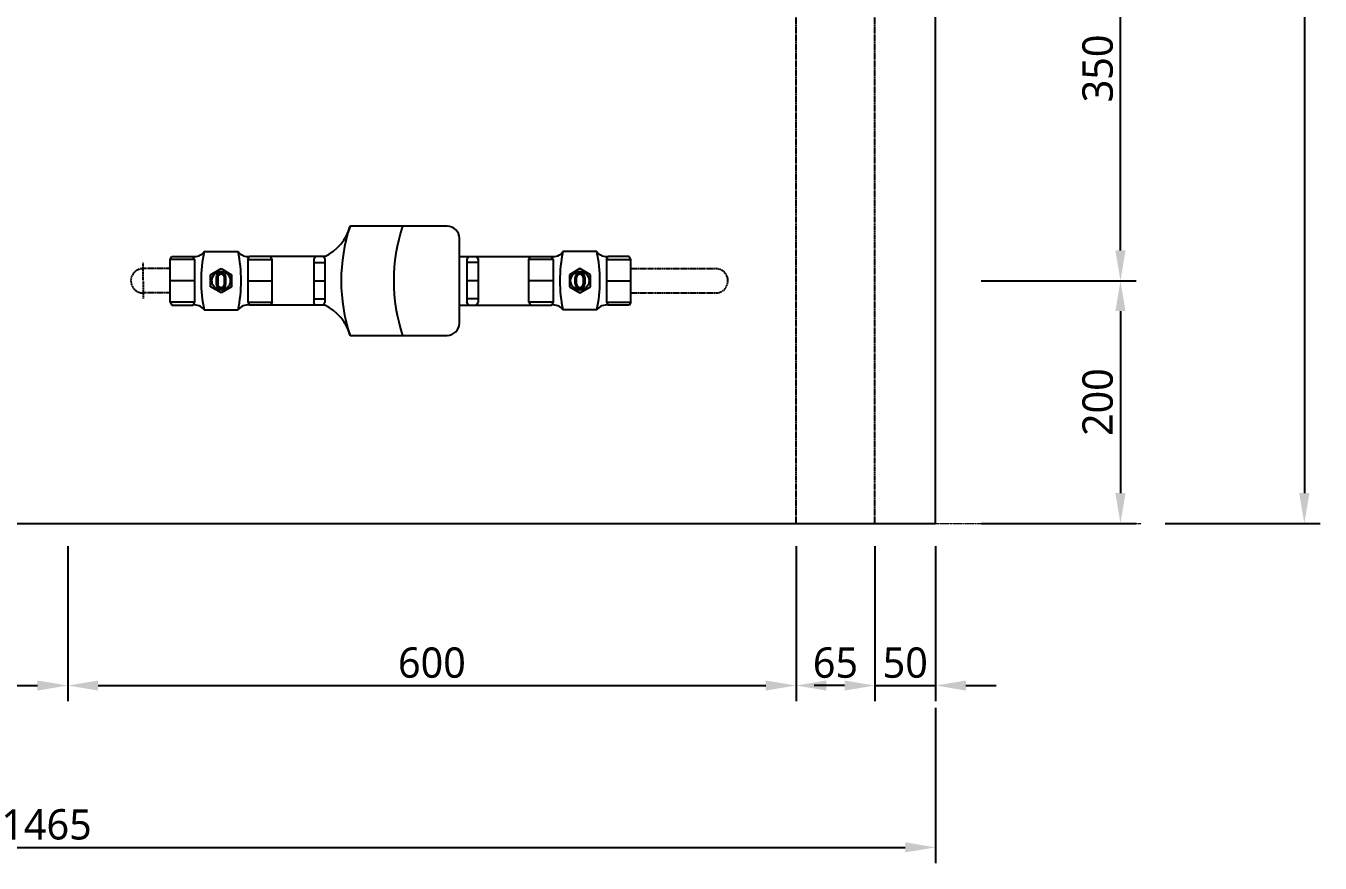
# Model space of a CAD drawing. Header units: millimetres. Extents: x -9013 to 516, y -36629 to 6082.
# Drawn here: x -6461 to -5395, y -10453 to -9763 of the extents above; entities that cross this region are included whole.
import ezdxf

# ---------------------------------------------------------------- set-up
doc = ezdxf.new("R2010")
doc.units = ezdxf.units.MM
doc.header["$LTSCALE"] = 0.05
for name, pattern in [('CENTER', [50.8, 31.75, -6.35, 6.35, -6.35]), ('CENTER2', [28.575, 19.05, -3.175, 3.175, -3.175]), ('DASHDOT', [0.618421, 0.309211, -0.154605, 0, -0.154605])]:
    doc.linetypes.add(name, pattern=pattern)
doc.layers.get('0').update_dxf_attribs({"lineweight": 18})
doc.layers.get('Defpoints').update_dxf_attribs({"color": 140, "lineweight": 18})
for name, color, linetype in [('1CO', 4, 'Continuous'), ('2CONC', 4, 'Continuous'), ('HVAL___2CO', 7, 'Continuous'), ('HWAT__3CO', 1, 'Continuous'), ('HWAT___1DD', 4, 'DASHDOT'), ('HWAT___5CS', 3, 'CENTER2')]:
    doc.layers.add(name, color=color, linetype=linetype)
doc.layers.add('G-Anno-Std-Cntr', color=1, linetype='CENTER2', lineweight=18)
doc.styles.add('trebuchet_MS', font='trebuc.ttf')
doc.dimstyles.new('MGP', dxfattribs={"dimtxt": 2.5, "dimasz": 2.5, "dimexe": 1.25, "dimexo": 0.625, "dimtad": 1, "dimdec": 0, "dimtxsty": 'trebuchet_MS', "dimcen": 2.5, "dimclrt": 7, "dimadec": 0, "dimazin": 0, "dimtfac": 1, "dimtdec": 0, "dimtmove": 0, "dimatfit": 3, "dimfxl": 1.148294, "dimfxlon": 1, "dimarcsym": 2})

# ---------------------------------------------------------------- blocks, each defined once
blk = doc.blocks.new('*D777')
at = {"color": 0, "lineweight": -2, "transparency": 16777216}
for p, q in [((-7176.8, -10324.8), (-7176.8, -10452.7)), ((-5711.8, -10324.8), (-5711.8, -10452.7)), ((-7151.8, -10439.7), (-5736.8, -10439.7))]:
    blk.add_line(p, q, dxfattribs=at)
at = {"color": 0, "transparency": 16777216}
for points in [[(-7151.8, -10435.5), (-7151.8, -10443.8), (-7176.8, -10439.7)], [(-5736.8, -10435.5), (-5736.8, -10443.8), (-5711.8, -10439.7)]]:
    blk.add_solid(points, dxfattribs=at)
at = {"layer": 'Defpoints', "color": 0, "transparency": 16777216}
for p in [(-7176.8, -10054.6), (-5711.8, -10083.6), (-5711.8, -10439.7)]:
    blk.add_point(p, dxfattribs=at)
at = {"color": 7, "transparency": 16777216, "insert": (-6444.3, -10420.9), "char_height": 25, "attachment_point": 5, "style": 'trebuchet_MS'}
blk.add_mtext('1465', dxfattribs=at)
blk = doc.blocks.new('*D781')
at = {"color": 0, "lineweight": -2, "transparency": 16777216}
for p, q in [((-5522.8, -7972.8), (-5395, -7972.8)), ((-5408, -7997.8), (-5408, -10147.8)), ((-5522.8, -10172.8), (-5395, -10172.8))]:
    blk.add_line(p, q, dxfattribs=at)
at = {"color": 0, "transparency": 16777216}
for points in [[(-5412.2, -7997.8), (-5403.8, -7997.8), (-5408, -7972.8)], [(-5412.2, -10147.8), (-5403.8, -10147.8), (-5408, -10172.8)]]:
    blk.add_solid(points, dxfattribs=at)
at = {"layer": 'Defpoints', "color": 0, "transparency": 16777216}
for p in [(-6029, -7972.8), (-5775.7, -10172.8), (-5408, -10172.8)]:
    blk.add_point(p, dxfattribs=at)
at = {"color": 7, "transparency": 16777216, "insert": (-5426.7, -9072.8), "char_height": 25, "attachment_point": 5, "rotation": 90, "style": 'trebuchet_MS'}
blk.add_mtext('2200', dxfattribs=at)
blk = doc.blocks.new('*D796')
at = {"color": 0, "lineweight": -2, "transparency": 16777216}
for p, q in [((-5761.8, -10191.5), (-5761.8, -10319.3)), ((-5711.8, -10191.5), (-5711.8, -10319.3)), ((-5786.8, -10306.3), (-5811.8, -10306.3)), ((-5761.8, -10306.3), (-5711.8, -10306.3)), ((-5686.8, -10306.3), (-5661.8, -10306.3))]:
    blk.add_line(p, q, dxfattribs=at)
at = {"color": 0, "transparency": 16777216}
for points in [[(-5786.8, -10302.2), (-5786.8, -10310.5), (-5761.8, -10306.3)], [(-5686.8, -10302.2), (-5686.8, -10310.5), (-5711.8, -10306.3)]]:
    blk.add_solid(points, dxfattribs=at)
at = {"layer": 'Defpoints', "color": 0, "transparency": 16777216}
for p in [(-5761.8, -10130.1), (-5711.8, -10130.1), (-5711.8, -10306.3)]:
    blk.add_point(p, dxfattribs=at)
at = {"color": 7, "transparency": 16777216, "insert": (-5736.8, -10287.6), "char_height": 25, "attachment_point": 5, "style": 'trebuchet_MS'}
blk.add_mtext('50', dxfattribs=at)
blk = doc.blocks.new('h-meter')
at = {"layer": 'HVAL___2CO'}
for p, q in [((-25.4, 45), (-105.4, 45)), ((-15.4, -35), (-15.4, 35)), ((-134.2, 20), (-135.4, 17.9)), ((-135.4, 17.9), (-135.4, -17.9)), ((-135.4, 15), (-126.2, 15)), ((-126.2, 20), (-134.2, 20)), ((-127.4, 20), (-126.2, 17.9)), ((-126.2, 17.9), (-126.2, -17.9)), ((-15.4, 20), (-1.2, 20)), ((-7.9, 20), (-9.1, 17.9)), ((-9.1, 17.9), (-9.1, -17.9)), ((0, 15), (-9.1, 15)), ((-1.2, 20), (0, 17.9)), ((0, 17.9), (0, -17.9)), ((-135.4, 0), (-126.2, 0)), ((0, 0), (-9.1, 0)), ((-135.4, -15), (-126.2, -15)), ((-134.2, -20), (-135.4, -17.9)), ((-126.2, -20), (-134.2, -20)), ((-127.4, -20), (-126.2, -17.9)), ((-15.4, -20), (-1.2, -20)), ((0, -15), (-9.1, -15)), ((-7.9, -20), (-9.1, -17.9)), ((-1.2, -20), (0, -17.9)), ((-105.4, -45), (-25.4, -45))]:
    blk.add_line(p, q, dxfattribs=at)
for centre, radius, start, end in [((-142.6, 54.8), 38.4, 295.1026, 345.2121), ((28.2, 0), 141, 161.3868, 198.6132), ((71.5, 0), 141, 161.3868, 198.6132), ((-25.4, 35), 10, 0, 90), ((-142.6, -54.8), 38.4, 14.7879, 64.8974), ((-25.4, -35), 10, 270, 0)]:
    blk.add_arc(centre, radius, start, end, dxfattribs=at)
blk = doc.blocks.new('water meter h')
at = {"layer": 'HVAL___2CO'}
h = blk.add_hatch(color=256, dxfattribs=at)
h.paths.add_polyline_path([(-6790, 3624.5), (-6790, 3614.5), (-6781.4, 3609.5), (-6772.7, 3614.5), (-6772.7, 3624.5), (-6781.4, 3629.5)])
h.paths.add_polyline_path([(-6773.8, 3619.5, -1), (-6789, 3619.5, -1)], flags=16)
h.paths.add_polyline_path([(-6777.4, 3622.1), (-6777.4, 3616.9, -1), (-6785.4, 3616.9), (-6785.4, 3622.1, -1)], flags=0)
h.paths.add_polyline_path([(-6778.6, 3622.1), (-6778.6, 3616.9, -1), (-6784.2, 3616.9), (-6784.2, 3622.1, -1)], flags=0)
h = blk.add_hatch(color=256, dxfattribs=at)
h.paths.add_polyline_path([(-6777.4, 3622.1, 1), (-6785.4, 3622.1), (-6785.4, 3616.9, 1), (-6777.4, 3616.9)])
h.paths.add_polyline_path([(-6778.6, 3622.1, 1), (-6784.2, 3622.1), (-6784.2, 3616.9, 1), (-6778.6, 3616.9)], flags=16)
h = blk.add_hatch(color=256, dxfattribs=at)
h.paths.add_polyline_path([(-6477.1, 3624.5), (-6477.1, 3614.5), (-6485.8, 3609.5), (-6494.4, 3614.5), (-6494.4, 3624.5), (-6485.8, 3629.5)])
h.paths.add_polyline_path([(-6493.4, 3619.5, 1), (-6478.2, 3619.5, 1)], flags=16)
h.paths.add_polyline_path([(-6489.8, 3622.1), (-6489.8, 3616.9, 1), (-6481.8, 3616.9), (-6481.8, 3622.1, 1)], flags=0)
h.paths.add_polyline_path([(-6488.6, 3622.1), (-6488.6, 3616.9, 1), (-6483, 3616.9), (-6483, 3622.1, 1)], flags=0)
h = blk.add_hatch(color=256, dxfattribs=at)
h.paths.add_polyline_path([(-6489.8, 3616.9, 1), (-6481.8, 3616.9), (-6481.8, 3622.1, 1), (-6489.8, 3622.1)])
h.paths.add_polyline_path([(-6488.6, 3616.9, 1), (-6483, 3616.9), (-6483, 3622.1, 1), (-6488.6, 3622.1)], flags=16)
for p, q in [((-6823.4, 3637.1), (-6822, 3639.5)), ((-6823.4, 3601.9), (-6823.4, 3637.1)), ((-6803.4, 3637.1), (-6823.4, 3637.1)), ((-6822, 3639.5), (-6804.8, 3639.5)), ((-6803.4, 3637.1), (-6804.8, 3639.5)), ((-6803.4, 3637.1), (-6803.4, 3601.9)), ((-6795.4, 3643.5), (-6767.4, 3643.5)), ((-6759.4, 3637.1), (-6758, 3639.5)), ((-6759.4, 3637.1), (-6739.4, 3637.1)), ((-6759.4, 3637.1), (-6759.4, 3601.9)), ((-6740.8, 3639.5), (-6758, 3639.5)), ((-6739.4, 3637.1), (-6740.8, 3639.5)), ((-6739.4, 3601.9), (-6739.4, 3637.1)), ((-6527.8, 3637.1), (-6526.4, 3639.5)), ((-6527.8, 3601.9), (-6527.8, 3637.1)), ((-6507.8, 3637.1), (-6527.8, 3637.1)), ((-6526.4, 3639.5), (-6509.1, 3639.5)), ((-6507.8, 3637.1), (-6509.1, 3639.5)), ((-6507.8, 3637.1), (-6507.8, 3601.9)), ((-6471.8, 3643.5), (-6499.8, 3643.5)), ((-6463.8, 3637.1), (-6462.4, 3639.5)), ((-6463.8, 3637.1), (-6443.8, 3637.1)), ((-6463.8, 3637.1), (-6463.8, 3601.9)), ((-6445.1, 3639.5), (-6462.4, 3639.5)), ((-6443.8, 3637.1), (-6445.1, 3639.5)), ((-6443.8, 3601.9), (-6443.8, 3637.1)), ((-6790, 3624.5), (-6781.4, 3629.5)), ((-6781.4, 3629.5), (-6772.7, 3624.5)), ((-6485.8, 3629.5), (-6494.4, 3624.5)), ((-6477.1, 3624.5), (-6485.8, 3629.5)), ((-6803.4, 3619.5), (-6823.4, 3619.5)), ((-6790, 3614.5), (-6790, 3624.5)), ((-6785.4, 3622.1), (-6785.4, 3616.9)), ((-6784.2, 3622.1), (-6784.2, 3616.9)), ((-6778.6, 3616.9), (-6778.6, 3622.1)), ((-6777.4, 3616.9), (-6777.4, 3622.1)), ((-6772.7, 3624.5), (-6772.7, 3614.5)), ((-6759.4, 3619.5), (-6739.4, 3619.5)), ((-6507.8, 3619.5), (-6527.8, 3619.5)), ((-6494.4, 3624.5), (-6494.4, 3614.5)), ((-6489.8, 3616.9), (-6489.8, 3622.1)), ((-6488.6, 3616.9), (-6488.6, 3622.1)), ((-6483, 3622.1), (-6483, 3616.9)), ((-6481.8, 3622.1), (-6481.8, 3616.9)), ((-6477.1, 3614.5), (-6477.1, 3624.5)), ((-6463.8, 3619.5), (-6443.8, 3619.5)), ((-6781.4, 3609.5), (-6790, 3614.5)), ((-6772.7, 3614.5), (-6781.4, 3609.5)), ((-6494.4, 3614.5), (-6485.8, 3609.5)), ((-6485.8, 3609.5), (-6477.1, 3614.5)), ((-6823.4, 3601.9), (-6822, 3599.5)), ((-6803.4, 3601.9), (-6823.4, 3601.9)), ((-6822, 3599.5), (-6804.8, 3599.5)), ((-6803.4, 3601.9), (-6804.8, 3599.5)), ((-6795.4, 3595.5), (-6767.4, 3595.5)), ((-6759.4, 3601.9), (-6739.4, 3601.9)), ((-6759.4, 3601.9), (-6758, 3599.5)), ((-6740.8, 3599.5), (-6758, 3599.5)), ((-6739.4, 3601.9), (-6740.8, 3599.5)), ((-6527.8, 3601.9), (-6526.4, 3599.5)), ((-6507.8, 3601.9), (-6527.8, 3601.9)), ((-6526.4, 3599.5), (-6509.1, 3599.5)), ((-6507.8, 3601.9), (-6509.1, 3599.5)), ((-6471.8, 3595.5), (-6499.8, 3595.5)), ((-6463.8, 3601.9), (-6462.4, 3599.5)), ((-6463.8, 3601.9), (-6443.8, 3601.9)), ((-6445.1, 3599.5), (-6462.4, 3599.5)), ((-6443.8, 3601.9), (-6445.1, 3599.5))]:
    blk.add_line(p, q, dxfattribs=at)
for centre in [(-6781.4, 3619.5), (-6485.8, 3619.5)]:
    blk.add_circle(centre, 7.6, dxfattribs=at)
for centre, radius, start, end in [((-6803.3, 3649.2), 9.8, 261.7248, 324.4409), ((-6682.2, 3619.5), 115.7, 168.0304, 191.9696), ((-6759.4, 3649.2), 9.8, 215.5591, 278.2752), ((-6880.6, 3619.5), 115.7, 348.0304, 11.9696), ((-6507.7, 3649.2), 9.8, 261.7248, 324.4409), ((-6386.6, 3619.5), 115.7, 168.0304, 191.9696), ((-6463.8, 3649.2), 9.8, 215.5591, 278.2752), ((-6585, 3619.5), 115.7, 348.0304, 11.9696), ((-6781.4, 3622.1), 4, 0, 180), ((-6781.4, 3622.1), 4, 0, 180), ((-6485.8, 3622.1), 4, 0, 180), ((-6485.8, 3622.1), 4, 0, 180), ((-6781.4, 3616.9), 4, 180, 0), ((-6781.4, 3622.1), 2.8, 0, 180), ((-6781.4, 3616.9), 2.8, 180, 0), ((-6485.8, 3616.9), 4, 180, 0), ((-6485.8, 3622.1), 2.8, 0, 180), ((-6485.8, 3616.9), 2.8, 180, 0), ((-6803.3, 3589.8), 9.8, 35.5591, 98.2752), ((-6759.4, 3589.8), 9.8, 81.7248, 144.4409), ((-6507.7, 3589.8), 9.8, 35.5591, 98.2752), ((-6463.8, 3589.8), 9.8, 81.7248, 144.4409)]:
    blk.add_arc(centre, radius, start, end, dxfattribs=at)
at = {"layer": 'HWAT__3CO'}
for p, q in [((-6703.9, 3639.5), (-6740.8, 3639.5)), ((-6570.9, 3639.5), (-6526.4, 3639.5)), ((-6703.9, 3599.5), (-6740.8, 3599.5)), ((-6570.9, 3599.5), (-6526.4, 3599.5))]:
    blk.add_line(p, q, dxfattribs=at)
at = {"layer": 'HWAT___1DD'}
for q in [(-6845.7, 3634.5), (-6845.7, 3604.5)]:
    blk.add_line((-6845.7, 3619.5), q, dxfattribs=at)
at = {"layer": 'HWAT___5CS'}
for p, q in [((-6823.4, 3629.5), (-6845.7, 3629.5)), ((-6443.8, 3629.5), (-6373.8, 3629.5)), ((-6823.4, 3609.5), (-6845.7, 3609.5)), ((-6443.8, 3609.5), (-6373.8, 3609.5))]:
    blk.add_line(p, q, dxfattribs=at)
for centre, start, end in [((-6845.7, 3619.5), 90, 270), ((-6373.8, 3619.5), 270, 90)]:
    blk.add_arc(centre, 10, start, end, dxfattribs=at)
blk.add_blockref('h-meter', (-6569.7, 3619.5))
blk = doc.blocks.new('*D810')
at = {"color": 0, "lineweight": -2, "transparency": 16777216}
for p, q in [((-5662.2, -9622.8), (-5546.5, -9622.8)), ((-5559.5, -9947.8), (-5559.5, -9647.8)), ((-5674.3, -9972.8), (-5546.5, -9972.8))]:
    blk.add_line(p, q, dxfattribs=at)
at = {"color": 0, "transparency": 16777216}
for points in [[(-5563.7, -9647.8), (-5555.3, -9647.8), (-5559.5, -9622.8)], [(-5563.7, -9947.8), (-5555.3, -9947.8), (-5559.5, -9972.8)]]:
    blk.add_solid(points, dxfattribs=at)
at = {"layer": 'Defpoints', "color": 0, "transparency": 16777216}
for p in [(-5668.2, -9622.8), (-5559.5, -9622.8), (-5892.9, -9972.8)]:
    blk.add_point(p, dxfattribs=at)
at = {"color": 7, "transparency": 16777216, "insert": (-5578.2, -9797.8), "char_height": 25, "attachment_point": 5, "rotation": 90, "style": 'trebuchet_MS'}
blk.add_mtext('350', dxfattribs=at)
blk = doc.blocks.new('*D811')
at = {"color": 0, "lineweight": -2, "transparency": 16777216}
for p, q in [((-5674.3, -9972.8), (-5546.5, -9972.8)), ((-5559.5, -9997.8), (-5559.5, -10147.8)), ((-5674.3, -10172.8), (-5546.5, -10172.8))]:
    blk.add_line(p, q, dxfattribs=at)
at = {"color": 0, "transparency": 16777216}
for points in [[(-5563.7, -9997.8), (-5555.3, -9997.8), (-5559.5, -9972.8)], [(-5563.7, -10147.8), (-5555.3, -10147.8), (-5559.5, -10172.8)]]:
    blk.add_solid(points, dxfattribs=at)
at = {"layer": 'Defpoints', "color": 0, "transparency": 16777216}
for p in [(-5723.2, -9972.8), (-5723.2, -10172.8), (-5559.5, -10172.8)]:
    blk.add_point(p, dxfattribs=at)
at = {"color": 7, "transparency": 16777216, "insert": (-5578.2, -10072.8), "char_height": 25, "attachment_point": 5, "rotation": 90, "style": 'trebuchet_MS'}
blk.add_mtext('200', dxfattribs=at)
blk = doc.blocks.new('*D813')
at = {"color": 0, "lineweight": -2, "transparency": 16777216}
for p, q in [((-7026.8, -10191.5), (-7026.8, -10319.3)), ((-6426.8, -10191.5), (-6426.8, -10319.3)), ((-7001.8, -10306.3), (-6451.8, -10306.3))]:
    blk.add_line(p, q, dxfattribs=at)
at = {"color": 0, "transparency": 16777216}
for points in [[(-7001.8, -10302.2), (-7001.8, -10310.5), (-7026.8, -10306.3)], [(-6451.8, -10302.2), (-6451.8, -10310.5), (-6426.8, -10306.3)]]:
    blk.add_solid(points, dxfattribs=at)
at = {"layer": 'Defpoints', "color": 0, "transparency": 16777216}
for p in [(-6426.8, -10110.1), (-7026.8, -10147.3), (-6426.8, -10306.3)]:
    blk.add_point(p, dxfattribs=at)
at = {"color": 7, "transparency": 16777216, "insert": (-6726.8, -10287.6), "char_height": 25, "attachment_point": 5, "style": 'trebuchet_MS'}
blk.add_mtext('600', dxfattribs=at)
blk = doc.blocks.new('*D814')
at = {"color": 0, "lineweight": -2, "transparency": 16777216}
for p, q in [((-6426.8, -10191.5), (-6426.8, -10319.3)), ((-5826.8, -10191.5), (-5826.8, -10319.3)), ((-6401.8, -10306.3), (-5851.8, -10306.3))]:
    blk.add_line(p, q, dxfattribs=at)
at = {"color": 0, "transparency": 16777216}
for points in [[(-6401.8, -10302.2), (-6401.8, -10310.5), (-6426.8, -10306.3)], [(-5851.8, -10302.2), (-5851.8, -10310.5), (-5826.8, -10306.3)]]:
    blk.add_solid(points, dxfattribs=at)
at = {"layer": 'Defpoints', "color": 0, "transparency": 16777216}
for p in [(-5826.8, -10127.8), (-6426.8, -10152.1), (-5826.8, -10306.3)]:
    blk.add_point(p, dxfattribs=at)
at = {"color": 7, "transparency": 16777216, "insert": (-6126.8, -10287.6), "char_height": 25, "attachment_point": 5, "style": 'trebuchet_MS'}
blk.add_mtext('600', dxfattribs=at)
blk = doc.blocks.new('*D815')
at = {"color": 0, "lineweight": -2, "transparency": 16777216}
for p, q in [((-5826.8, -10191.5), (-5826.8, -10319.3)), ((-5761.8, -10191.5), (-5761.8, -10319.3)), ((-5786.8, -10306.3), (-5801.8, -10306.3))]:
    blk.add_line(p, q, dxfattribs=at)
at = {"color": 0, "transparency": 16777216}
for points in [[(-5801.8, -10302.2), (-5801.8, -10310.5), (-5826.8, -10306.3)], [(-5786.8, -10302.2), (-5786.8, -10310.5), (-5761.8, -10306.3)]]:
    blk.add_solid(points, dxfattribs=at)
at = {"layer": 'Defpoints', "color": 0, "transparency": 16777216}
for p in [(-5826.8, -10164.9), (-5761.8, -10164.9), (-5826.8, -10306.3)]:
    blk.add_point(p, dxfattribs=at)
at = {"color": 7, "transparency": 16777216, "insert": (-5794.3, -10287.6), "char_height": 25, "attachment_point": 5, "style": 'trebuchet_MS'}
blk.add_mtext('65', dxfattribs=at)

msp = doc.modelspace()

# ---------------------------------------------------------------- linework, layer by layer
at = {"linetype": 'CENTER'}
msp.add_line((-6258.7, -10172.8), (-5542.6, -10172.8), dxfattribs=at)
at = {"layer": '1CO'}
msp.add_line((-5711.8, -10172.8), (-5711.8, -7972.8), dxfattribs=at)
at = {"layer": '2CONC', "lineweight": -3}
msp.add_line((-7176.8, -10172.8), (-5711.8, -10172.8), dxfattribs=at)
at = {"layer": 'HWAT___5CS', "color": 2}
for p, q in [((-5826.8, -10172.8), (-5826.8, -7972.8)), ((-5761.8, -10172.8), (-5761.8, -7972.8))]:
    msp.add_line(p, q, dxfattribs=at)

# ---------------------------------------------------------------- block references
at = {"layer": 'G-Anno-Std-Cntr', "linetype": 'CENTER'}
msp.add_blockref('water meter h', (480.9, -13592.3), dxfattribs=at)

# ---------------------------------------------------------------- dimensions: what is measured, and where the dimension line sits
for base, p1, p2, picture, middle in [((-5408, -10172.8), (-6029, -7972.8), (-5775.7, -10172.8), '*D781', (-5426.7, -9072.8)), ((-5559.5, -9622.8), (-5892.9, -9972.8), (-5668.2, -9622.8), '*D810', (-5578.2, -9797.8)), ((-5559.5, -10172.8), (-5723.2, -9972.8), (-5723.2, -10172.8), '*D811', (-5578.2, -10072.8))]:
    dim = msp.add_linear_dim(base=base, p1=p1, p2=p2, angle=90, dimstyle='MGP', override={"dimscale": 100, "dimtxt": 0.25, "dimasz": 0.25, "dimexe": 0.13, "dimexo": 0.06, "dimgap": 0.06, "dimarcsym": 1})
    dim.commit()
    dim.dimension.update_dxf_attribs({"geometry": picture, "text_midpoint": middle})
for base, p1, p2, picture, middle in [((-5711.8, -10439.7), (-7176.8, -10054.6), (-5711.8, -10083.6), '*D777', (-6444.3, -10420.9)), ((-6426.8, -10306.3), (-7026.8, -10147.3), (-6426.8, -10110.1), '*D813', (-6726.8, -10287.6)), ((-5826.8, -10306.3), (-6426.8, -10152.1), (-5826.8, -10127.8), '*D814', (-6126.8, -10287.6)), ((-5711.8, -10306.3), (-5761.8, -10130.1), (-5711.8, -10130.1), '*D796', (-5736.8, -10287.6)), ((-5826.8, -10306.3), (-5761.8, -10164.9), (-5826.8, -10164.9), '*D815', (-5794.3, -10287.6))]:
    dim = msp.add_linear_dim(base=base, p1=p1, p2=p2, dimstyle='MGP', override={"dimscale": 100, "dimtxt": 0.25, "dimasz": 0.25, "dimexe": 0.13, "dimexo": 0.06, "dimgap": 0.06, "dimarcsym": 1})
    dim.commit()
    dim.dimension.update_dxf_attribs({"geometry": picture, "text_midpoint": middle})

doc.saveas('drawing.dxf')
